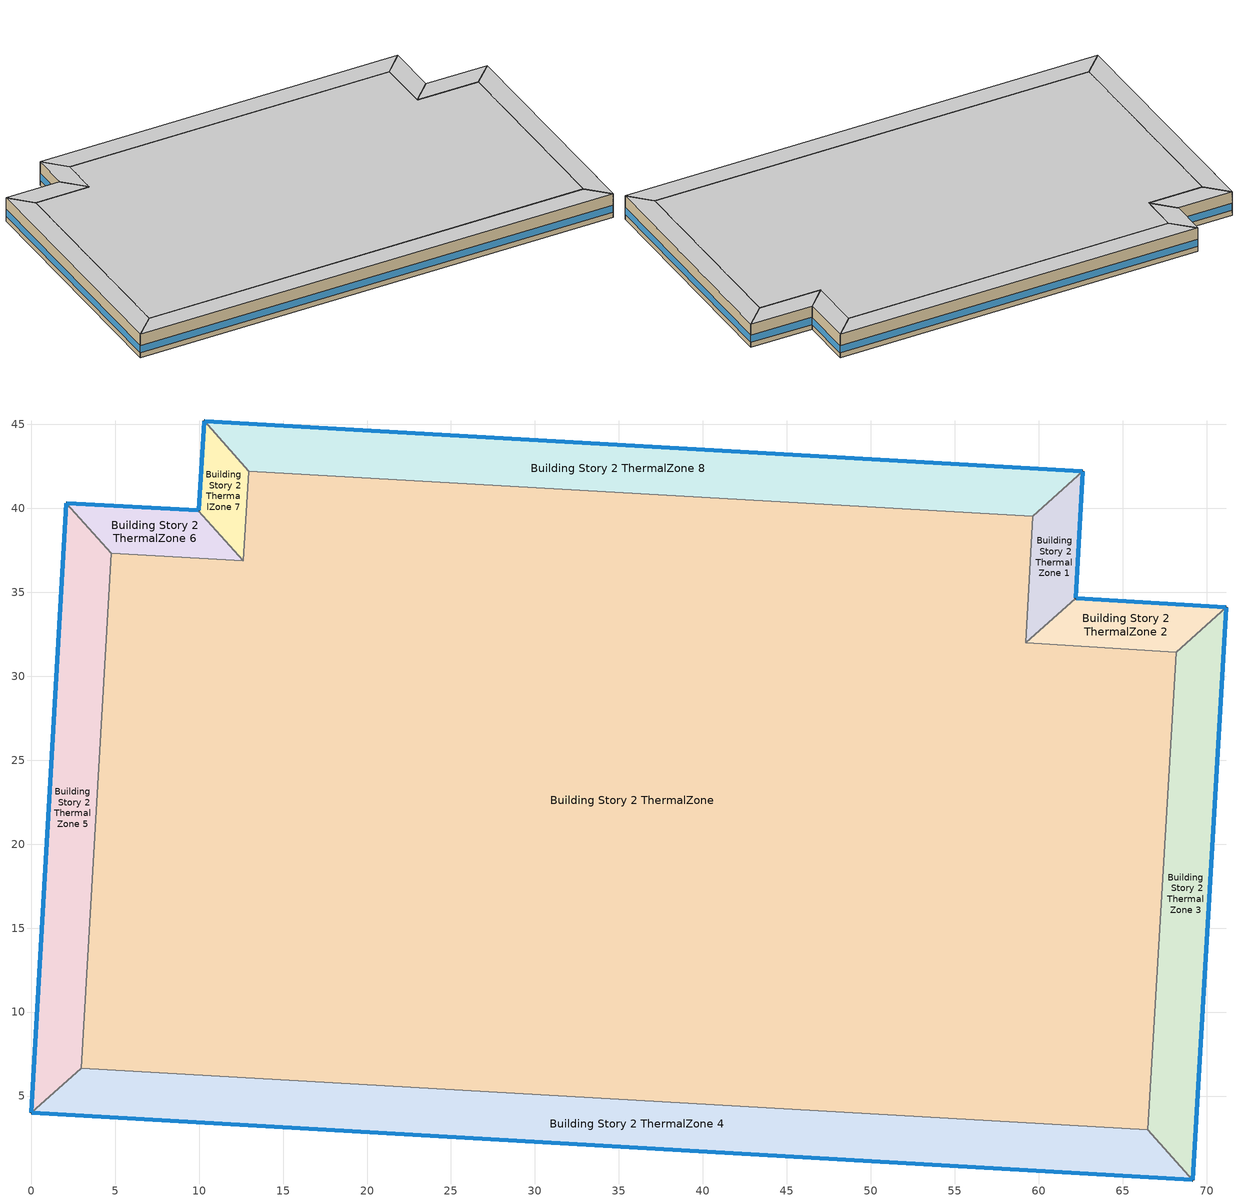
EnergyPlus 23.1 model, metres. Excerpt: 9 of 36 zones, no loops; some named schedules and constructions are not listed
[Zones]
Building Story 2 ThermalZone
 floor adiabatic (Typical Interior Ceiling): 59.65,39.54 59.23,31.99 68.18,31.44 66.51,2.99 2.99,6.66 4.76,37.33 12.62,36.88 12.95,42.21 z3.6
 wall adiabatic (Typical Interior Wall): 59.23,31.99 59.65,39.54 12.95,42.21 12.62,36.88 4.76,37.33 2.99,6.66 66.51,2.99 68.18,31.44 59.23,31.99 z3.6:7.2
 ceiling adiabatic (Typical Interior Floor): 12.95,42.21 12.62,36.88 4.76,37.33 2.99,6.66 66.51,2.99 68.18,31.44 59.23,31.99 59.65,39.54 z7.2
Building Story 2 ThermalZone 1
 floor adiabatic (Typical Interior Ceiling): 62.63,42.2 62.22,34.65 59.23,31.99 59.65,39.54 z3.6
 wall outside (Typical Insulated Steel Framed Exterior Wall R-12.99): 62.22,34.65 62.63,42.2 z3.6:7.2
 wall adiabatic (Typical Interior Wall): 62.63,42.2 59.65,39.54 59.23,31.99 62.22,34.65 z3.6:7.2
 window (U 0.55 SHGC 0.25): 62.22,34.68 62.63,42.18 z4.36:5.45
 ceiling adiabatic (Typical Interior Floor): 59.65,39.54 59.23,31.99 62.22,34.65 62.63,42.2 z7.2
Building Story 2 ThermalZone 2
 floor adiabatic (Typical Interior Ceiling): 62.22,34.65 71.18,34.1 68.18,31.44 59.23,31.99 z3.6
 wall outside (Typical Insulated Steel Framed Exterior Wall R-12.99): 71.18,34.1 62.22,34.65 z3.6:7.2
 wall adiabatic (Typical Interior Wall): 62.22,34.65 59.23,31.99 68.18,31.44 71.18,34.1 z3.6:7.2
 window (U 0.55 SHGC 0.25): 71.15,34.1 62.24,34.65 z4.36:5.45
 ceiling adiabatic (Typical Interior Floor): 59.23,31.99 68.18,31.44 71.18,34.1 62.22,34.65 z7.2
Building Story 2 ThermalZone 3
 floor adiabatic (Typical Interior Ceiling): 71.18,34.1 69.17,0 66.51,2.99 68.18,31.44 z3.6
 wall outside (Typical Insulated Steel Framed Exterior Wall R-12.99): 69.17,0 71.18,34.1 z3.6:7.2
 wall adiabatic (Typical Interior Wall): 71.18,34.1 68.18,31.44 66.51,2.99 69.17,0 z3.6:7.2
 window (U 0.55 SHGC 0.25): 69.17,0.03 71.17,34.07 z4.36:5.44
 ceiling adiabatic (Typical Interior Floor): 68.18,31.44 66.51,2.99 69.17,0 71.18,34.1 z7.2
Building Story 2 ThermalZone 4
 floor adiabatic (Typical Interior Ceiling): 69.17,0 0,4 2.99,6.66 66.51,2.99 z3.6
 wall outside (Typical Insulated Steel Framed Exterior Wall R-12.99): 0,4 69.17,0 z3.6:7.2
 wall adiabatic (Typical Interior Wall): 69.17,0 66.51,2.99 2.99,6.66 0,4 z3.6:7.2
 window (U 0.55 SHGC 0.25): 0.03,4 69.14,0 z4.36:5.44
 ceiling adiabatic (Typical Interior Floor): 66.51,2.99 2.99,6.66 0,4 69.17,0 z7.2
Building Story 2 ThermalZone 5
 floor adiabatic (Typical Interior Ceiling): 0,4 2.09,40.31 4.76,37.33 2.99,6.66 z3.6
 wall outside (Typical Insulated Steel Framed Exterior Wall R-12.99): 2.09,40.31 0,4 z3.6:7.2
 wall adiabatic (Typical Interior Wall): 0,4 2.99,6.66 4.76,37.33 2.09,40.31 z3.6:7.2
 window (U 0.55 SHGC 0.25): 2.09,40.29 0,4.02 z4.36:5.44
 ceiling adiabatic (Typical Interior Floor): 2.99,6.66 4.76,37.33 2.09,40.31 0,4 z7.2
Building Story 2 ThermalZone 6
 floor adiabatic (Typical Interior Ceiling): 2.09,40.31 9.96,39.87 12.62,36.88 4.76,37.33 z3.6
 wall outside (Typical Insulated Steel Framed Exterior Wall R-12.99): 9.96,39.87 2.09,40.31 z3.6:7.2
 wall adiabatic (Typical Interior Wall): 2.09,40.31 4.76,37.33 12.62,36.88 9.96,39.87 z3.6:7.2
 window (U 0.55 SHGC 0.25): 9.94,39.87 2.12,40.31 z4.36:5.45
 ceiling adiabatic (Typical Interior Ceiling): 4.76,37.33 12.62,36.88 9.96,39.87 2.09,40.31 z7.2
Building Story 2 ThermalZone 7
 floor adiabatic (Typical Interior Floor): 9.96,39.87 10.3,45.2 12.95,42.21 12.62,36.88 z3.6
 wall outside (Typical Insulated Steel Framed Exterior Wall R-12.99): 10.3,45.2 9.96,39.87 z3.6:7.2
 wall adiabatic (Typical Interior Wall): 9.96,39.87 12.62,36.88 12.95,42.21 10.3,45.2 z3.6:7.2
 window (U 0.55 SHGC 0.25): 10.3,45.18 9.97,39.9 z4.36:5.45
 ceiling adiabatic (Typical Interior Ceiling): 12.62,36.88 12.95,42.21 10.3,45.2 9.96,39.87 z7.2
Building Story 2 ThermalZone 8
 floor adiabatic (Typical Interior Floor): 10.3,45.2 62.63,42.2 59.65,39.54 12.95,42.21 z3.6
 wall outside (Typical Insulated Steel Framed Exterior Wall R-12.99): 62.63,42.2 10.3,45.2 z3.6:7.2
 wall adiabatic (Typical Interior Wall): 10.3,45.2 12.95,42.21 59.65,39.54 62.63,42.2 z3.6:7.2
 window (U 0.55 SHGC 0.25): 62.61,42.2 10.32,45.2 z4.36:5.44
 ceiling adiabatic (Typical Interior Ceiling): 12.95,42.21 59.65,39.54 62.63,42.2 10.3,45.2 z7.2
[Schedule:Week:Daily]
SchoolSecondary BLDG_LIGHT_OFFICE_SCH_2013 Week Rule - Jun28-Jul4: SchoolSecondary BLDG_LIGHT_OFFICE_SCH_2013 Wknd Day, SchoolSecondary BLDG_LIGHT_OFFICE_SCH_2013 Wkdy Day, SchoolSecondary BLDG_LIGHT_OFFICE_SCH_2013 Wkdy Day, SchoolSecondary BLDG_LIGHT_OFFICE_SCH_2013 Wkdy Day 1, SchoolSecondary BLDG_LIGHT_OFFICE_SCH_2013 Wkdy Day 1, SchoolSecondary BLDG_LIGHT_OFFICE_SCH_2013 Wkdy Day 1, SchoolSecondary BLDG_LIGHT_OFFICE_SCH_2013 Wknd Day 1, SchoolSecondary BLDG_LIGHT_OFFICE_SCH_2013 Default, SchoolSecondary BLDG_LIGHT_OFFICE_SCH_2013 Summer Design Day, SchoolSecondary BLDG_LIGHT_OFFICE_SCH_2013 Winter Design Day, SchoolSecondary BLDG_LIGHT_OFFICE_SCH_2013 Default, SchoolSecondary BLDG_LIGHT_OFFICE_SCH_2013 Default
SchoolSecondary BLDG_LIGHT_OFFICE_SCH_2013 Week Rule - Jul5-Aug29: SchoolSecondary BLDG_LIGHT_OFFICE_SCH_2013 Wknd Day 1, SchoolSecondary BLDG_LIGHT_OFFICE_SCH_2013 Wkdy Day 1, SchoolSecondary BLDG_LIGHT_OFFICE_SCH_2013 Wkdy Day 1, SchoolSecondary BLDG_LIGHT_OFFICE_SCH_2013 Wkdy Day 1, SchoolSecondary BLDG_LIGHT_OFFICE_SCH_2013 Wkdy Day 1, SchoolSecondary BLDG_LIGHT_OFFICE_SCH_2013 Wkdy Day 1, SchoolSecondary BLDG_LIGHT_OFFICE_SCH_2013 Wknd Day 1, SchoolSecondary BLDG_LIGHT_OFFICE_SCH_2013 Default, SchoolSecondary BLDG_LIGHT_OFFICE_SCH_2013 Summer Design Day, SchoolSecondary BLDG_LIGHT_OFFICE_SCH_2013 Winter Design Day, SchoolSecondary BLDG_LIGHT_OFFICE_SCH_2013 Default, SchoolSecondary BLDG_LIGHT_OFFICE_SCH_2013 Default
SchoolSecondary BLDG_LIGHT_OFFICE_SCH_2013 Week Rule - Aug30-Sep5: SchoolSecondary BLDG_LIGHT_OFFICE_SCH_2013 Wknd Day 1, SchoolSecondary BLDG_LIGHT_OFFICE_SCH_2013 Wkdy Day 1, SchoolSecondary BLDG_LIGHT_OFFICE_SCH_2013 Wkdy Day 2, SchoolSecondary BLDG_LIGHT_OFFICE_SCH_2013 Wkdy Day 2, SchoolSecondary BLDG_LIGHT_OFFICE_SCH_2013 Wkdy Day 2, SchoolSecondary BLDG_LIGHT_OFFICE_SCH_2013 Wkdy Day 2, SchoolSecondary BLDG_LIGHT_OFFICE_SCH_2013 Default, SchoolSecondary BLDG_LIGHT_OFFICE_SCH_2013 Default, SchoolSecondary BLDG_LIGHT_OFFICE_SCH_2013 Summer Design Day, SchoolSecondary BLDG_LIGHT_OFFICE_SCH_2013 Winter Design Day, SchoolSecondary BLDG_LIGHT_OFFICE_SCH_2013 Default, SchoolSecondary BLDG_LIGHT_OFFICE_SCH_2013 Default
SchoolSecondary BLDG_LIGHT_OFFICE_SCH_2013 Week Rule - Sep6-Dec31: SchoolSecondary BLDG_LIGHT_OFFICE_SCH_2013 Default, SchoolSecondary BLDG_LIGHT_OFFICE_SCH_2013 Wkdy Day 2, SchoolSecondary BLDG_LIGHT_OFFICE_SCH_2013 Wkdy Day 2, SchoolSecondary BLDG_LIGHT_OFFICE_SCH_2013 Wkdy Day 2, SchoolSecondary BLDG_LIGHT_OFFICE_SCH_2013 Wkdy Day 2, SchoolSecondary BLDG_LIGHT_OFFICE_SCH_2013 Wkdy Day 2, SchoolSecondary BLDG_LIGHT_OFFICE_SCH_2013 Default, SchoolSecondary BLDG_LIGHT_OFFICE_SCH_2013 Default, SchoolSecondary BLDG_LIGHT_OFFICE_SCH_2013 Summer Design Day, SchoolSecondary BLDG_LIGHT_OFFICE_SCH_2013 Winter Design Day, SchoolSecondary BLDG_LIGHT_OFFICE_SCH_2013 Default, SchoolSecondary BLDG_LIGHT_OFFICE_SCH_2013 Default
SchoolSecondary BLDG_LIGHT_BATH_SCH_2013 Week Rule - Jan1-Jan3: SchoolSecondary BLDG_LIGHT_BATH_SCH_2013 Wkdy Day, SchoolSecondary BLDG_LIGHT_BATH_SCH_2013 Wkdy Day, SchoolSecondary BLDG_LIGHT_BATH_SCH_2013 Wkdy Day, SchoolSecondary BLDG_LIGHT_BATH_SCH_2013 Wkdy Day, SchoolSecondary BLDG_LIGHT_BATH_SCH_2013 Wkdy Day, SchoolSecondary BLDG_LIGHT_BATH_SCH_2013 Wkdy Day, SchoolSecondary BLDG_LIGHT_BATH_SCH_2013 Wknd Day, SchoolSecondary BLDG_LIGHT_BATH_SCH_2013 Default, SchoolSecondary BLDG_LIGHT_BATH_SCH_2013 Summer Design Day, SchoolSecondary BLDG_LIGHT_BATH_SCH_2013 Winter Design Day, SchoolSecondary BLDG_LIGHT_BATH_SCH_2013 Default, SchoolSecondary BLDG_LIGHT_BATH_SCH_2013 Default
SchoolSecondary BLDG_LIGHT_BATH_SCH_2013 Week Rule - Jan4-Jun27: SchoolSecondary BLDG_LIGHT_BATH_SCH_2013 Wknd Day, SchoolSecondary BLDG_LIGHT_BATH_SCH_2013 Wkdy Day, SchoolSecondary BLDG_LIGHT_BATH_SCH_2013 Wkdy Day, SchoolSecondary BLDG_LIGHT_BATH_SCH_2013 Wkdy Day, SchoolSecondary BLDG_LIGHT_BATH_SCH_2013 Wkdy Day, SchoolSecondary BLDG_LIGHT_BATH_SCH_2013 Wkdy Day, SchoolSecondary BLDG_LIGHT_BATH_SCH_2013 Wknd Day, SchoolSecondary BLDG_LIGHT_BATH_SCH_2013 Default, SchoolSecondary BLDG_LIGHT_BATH_SCH_2013 Summer Design Day, SchoolSecondary BLDG_LIGHT_BATH_SCH_2013 Winter Design Day, SchoolSecondary BLDG_LIGHT_BATH_SCH_2013 Default, SchoolSecondary BLDG_LIGHT_BATH_SCH_2013 Default
SchoolSecondary BLDG_LIGHT_BATH_SCH_2013 Week Rule - Jun28-Jul4: SchoolSecondary BLDG_LIGHT_BATH_SCH_2013 Wknd Day, SchoolSecondary BLDG_LIGHT_BATH_SCH_2013 Wkdy Day, SchoolSecondary BLDG_LIGHT_BATH_SCH_2013 Wkdy Day, SchoolSecondary BLDG_LIGHT_BATH_SCH_2013 Wkdy Day 1, SchoolSecondary BLDG_LIGHT_BATH_SCH_2013 Wkdy Day 1, SchoolSecondary BLDG_LIGHT_BATH_SCH_2013 Wkdy Day 1, SchoolSecondary BLDG_LIGHT_BATH_SCH_2013 Wknd Day 1, SchoolSecondary BLDG_LIGHT_BATH_SCH_2013 Default, SchoolSecondary BLDG_LIGHT_BATH_SCH_2013 Summer Design Day, SchoolSecondary BLDG_LIGHT_BATH_SCH_2013 Winter Design Day, SchoolSecondary BLDG_LIGHT_BATH_SCH_2013 Default, SchoolSecondary BLDG_LIGHT_BATH_SCH_2013 Default
SchoolSecondary BLDG_LIGHT_BATH_SCH_2013 Week Rule - Jul5-Aug29: SchoolSecondary BLDG_LIGHT_BATH_SCH_2013 Wknd Day 1, SchoolSecondary BLDG_LIGHT_BATH_SCH_2013 Wkdy Day 1, SchoolSecondary BLDG_LIGHT_BATH_SCH_2013 Wkdy Day 1, SchoolSecondary BLDG_LIGHT_BATH_SCH_2013 Wkdy Day 1, SchoolSecondary BLDG_LIGHT_BATH_SCH_2013 Wkdy Day 1, SchoolSecondary BLDG_LIGHT_BATH_SCH_2013 Wkdy Day 1, SchoolSecondary BLDG_LIGHT_BATH_SCH_2013 Wknd Day 1, SchoolSecondary BLDG_LIGHT_BATH_SCH_2013 Default, SchoolSecondary BLDG_LIGHT_BATH_SCH_2013 Summer Design Day, SchoolSecondary BLDG_LIGHT_BATH_SCH_2013 Winter Design Day, SchoolSecondary BLDG_LIGHT_BATH_SCH_2013 Default, SchoolSecondary BLDG_LIGHT_BATH_SCH_2013 Default
SchoolSecondary BLDG_LIGHT_BATH_SCH_2013 Week Rule - Aug30-Sep5: SchoolSecondary BLDG_LIGHT_BATH_SCH_2013 Wknd Day 1, SchoolSecondary BLDG_LIGHT_BATH_SCH_2013 Wkdy Day 1, SchoolSecondary BLDG_LIGHT_BATH_SCH_2013 Wkdy Day 2, SchoolSecondary BLDG_LIGHT_BATH_SCH_2013 Wkdy Day 2, SchoolSecondary BLDG_LIGHT_BATH_SCH_2013 Wkdy Day 2, SchoolSecondary BLDG_LIGHT_BATH_SCH_2013 Wkdy Day 2, SchoolSecondary BLDG_LIGHT_BATH_SCH_2013 Default, SchoolSecondary BLDG_LIGHT_BATH_SCH_2013 Default, SchoolSecondary BLDG_LIGHT_BATH_SCH_2013 Summer Design Day, SchoolSecondary BLDG_LIGHT_BATH_SCH_2013 Winter Design Day, SchoolSecondary BLDG_LIGHT_BATH_SCH_2013 Default, SchoolSecondary BLDG_LIGHT_BATH_SCH_2013 Default
SchoolSecondary BLDG_LIGHT_BATH_SCH_2013 Week Rule - Sep6-Dec31: SchoolSecondary BLDG_LIGHT_BATH_SCH_2013 Default, SchoolSecondary BLDG_LIGHT_BATH_SCH_2013 Wkdy Day 2, SchoolSecondary BLDG_LIGHT_BATH_SCH_2013 Wkdy Day 2, SchoolSecondary BLDG_LIGHT_BATH_SCH_2013 Wkdy Day 2, SchoolSecondary BLDG_LIGHT_BATH_SCH_2013 Wkdy Day 2, SchoolSecondary BLDG_LIGHT_BATH_SCH_2013 Wkdy Day 2, SchoolSecondary BLDG_LIGHT_BATH_SCH_2013 Default, SchoolSecondary BLDG_LIGHT_BATH_SCH_2013 Default, SchoolSecondary BLDG_LIGHT_BATH_SCH_2013 Summer Design Day, SchoolSecondary BLDG_LIGHT_BATH_SCH_2013 Winter Design Day, SchoolSecondary BLDG_LIGHT_BATH_SCH_2013 Default, SchoolSecondary BLDG_LIGHT_BATH_SCH_2013 Default
SchoolSecondary BLDG_OCC_SCH_Auditorium Week Rule - Jan1-Jan3: SchoolSecondary BLDG_OCC_SCH_Auditorium Wkdy|SmrDsn Day, SchoolSecondary BLDG_OCC_SCH_Auditorium Wkdy|SmrDsn Day, SchoolSecondary BLDG_OCC_SCH_Auditorium Wkdy|SmrDsn Day, SchoolSecondary BLDG_OCC_SCH_Auditorium Wkdy|SmrDsn Day, SchoolSecondary BLDG_OCC_SCH_Auditorium Wkdy|SmrDsn Day, SchoolSecondary BLDG_OCC_SCH_Auditorium Wkdy|SmrDsn Day, SchoolSecondary BLDG_OCC_SCH_Auditorium Wknd Day, SchoolSecondary BLDG_OCC_SCH_Auditorium Default, SchoolSecondary BLDG_OCC_SCH_Auditorium Summer Design Day, SchoolSecondary BLDG_OCC_SCH_Auditorium Winter Design Day, SchoolSecondary BLDG_OCC_SCH_Auditorium Default, SchoolSecondary BLDG_OCC_SCH_Auditorium Default
SchoolSecondary BLDG_OCC_SCH_Auditorium Week Rule - Jan4-Jun27: SchoolSecondary BLDG_OCC_SCH_Auditorium Wknd Day, SchoolSecondary BLDG_OCC_SCH_Auditorium Wkdy|SmrDsn Day, SchoolSecondary BLDG_OCC_SCH_Auditorium Wkdy|SmrDsn Day, SchoolSecondary BLDG_OCC_SCH_Auditorium Wkdy|SmrDsn Day, SchoolSecondary BLDG_OCC_SCH_Auditorium Wkdy|SmrDsn Day, SchoolSecondary BLDG_OCC_SCH_Auditorium Wkdy|SmrDsn Day, SchoolSecondary BLDG_OCC_SCH_Auditorium Wknd Day, SchoolSecondary BLDG_OCC_SCH_Auditorium Default, SchoolSecondary BLDG_OCC_SCH_Auditorium Summer Design Day, SchoolSecondary BLDG_OCC_SCH_Auditorium Winter Design Day, SchoolSecondary BLDG_OCC_SCH_Auditorium Default, SchoolSecondary BLDG_OCC_SCH_Auditorium Default
SchoolSecondary BLDG_OCC_SCH_Auditorium Week Rule - Jun28-Jul4: SchoolSecondary BLDG_OCC_SCH_Auditorium Wknd Day, SchoolSecondary BLDG_OCC_SCH_Auditorium Wkdy|SmrDsn Day, SchoolSecondary BLDG_OCC_SCH_Auditorium Wkdy|SmrDsn Day, SchoolSecondary BLDG_OCC_SCH_Auditorium Wkdy|SmrDsn Day 1, SchoolSecondary BLDG_OCC_SCH_Auditorium Wkdy|SmrDsn Day 1, SchoolSecondary BLDG_OCC_SCH_Auditorium Wkdy|SmrDsn Day 1, SchoolSecondary BLDG_OCC_SCH_Auditorium Wknd Day 1, SchoolSecondary BLDG_OCC_SCH_Auditorium Default, SchoolSecondary BLDG_OCC_SCH_Auditorium Summer Design Day, SchoolSecondary BLDG_OCC_SCH_Auditorium Winter Design Day, SchoolSecondary BLDG_OCC_SCH_Auditorium Default, SchoolSecondary BLDG_OCC_SCH_Auditorium Default
SchoolSecondary BLDG_OCC_SCH_Auditorium Week Rule - Jul5-Aug29: SchoolSecondary BLDG_OCC_SCH_Auditorium Wknd Day 1, SchoolSecondary BLDG_OCC_SCH_Auditorium Wkdy|SmrDsn Day 1, SchoolSecondary BLDG_OCC_SCH_Auditorium Wkdy|SmrDsn Day 1, SchoolSecondary BLDG_OCC_SCH_Auditorium Wkdy|SmrDsn Day 1, SchoolSecondary BLDG_OCC_SCH_Auditorium Wkdy|SmrDsn Day 1, SchoolSecondary BLDG_OCC_SCH_Auditorium Wkdy|SmrDsn Day 1, SchoolSecondary BLDG_OCC_SCH_Auditorium Wknd Day 1, SchoolSecondary BLDG_OCC_SCH_Auditorium Default, SchoolSecondary BLDG_OCC_SCH_Auditorium Summer Design Day, SchoolSecondary BLDG_OCC_SCH_Auditorium Winter Design Day, SchoolSecondary BLDG_OCC_SCH_Auditorium Default, SchoolSecondary BLDG_OCC_SCH_Auditorium Default
SchoolSecondary BLDG_OCC_SCH_Auditorium Week Rule - Aug30-Sep5: SchoolSecondary BLDG_OCC_SCH_Auditorium Wknd Day 1, SchoolSecondary BLDG_OCC_SCH_Auditorium Wkdy|SmrDsn Day 1, SchoolSecondary BLDG_OCC_SCH_Auditorium Wkdy|SmrDsn Day 2, SchoolSecondary BLDG_OCC_SCH_Auditorium Wkdy|SmrDsn Day 2, SchoolSecondary BLDG_OCC_SCH_Auditorium Wkdy|SmrDsn Day 2, SchoolSecondary BLDG_OCC_SCH_Auditorium Wkdy|SmrDsn Day 2, SchoolSecondary BLDG_OCC_SCH_Auditorium Default, SchoolSecondary BLDG_OCC_SCH_Auditorium Default, SchoolSecondary BLDG_OCC_SCH_Auditorium Summer Design Day, SchoolSecondary BLDG_OCC_SCH_Auditorium Winter Design Day, SchoolSecondary BLDG_OCC_SCH_Auditorium Default, SchoolSecondary BLDG_OCC_SCH_Auditorium Default
SchoolSecondary BLDG_OCC_SCH_Auditorium Week Rule - Sep6-Dec31: SchoolSecondary BLDG_OCC_SCH_Auditorium Default, SchoolSecondary BLDG_OCC_SCH_Auditorium Wkdy|SmrDsn Day 2, SchoolSecondary BLDG_OCC_SCH_Auditorium Wkdy|SmrDsn Day 2, SchoolSecondary BLDG_OCC_SCH_Auditorium Wkdy|SmrDsn Day 2, SchoolSecondary BLDG_OCC_SCH_Auditorium Wkdy|SmrDsn Day 2, SchoolSecondary BLDG_OCC_SCH_Auditorium Wkdy|SmrDsn Day 2, SchoolSecondary BLDG_OCC_SCH_Auditorium Default, SchoolSecondary BLDG_OCC_SCH_Auditorium Default, SchoolSecondary BLDG_OCC_SCH_Auditorium Summer Design Day, SchoolSecondary BLDG_OCC_SCH_Auditorium Winter Design Day, SchoolSecondary BLDG_OCC_SCH_Auditorium Default, SchoolSecondary BLDG_OCC_SCH_Auditorium Default
SchoolSecondary BLDG_OCC_SCH_Cafeteria Week Rule - Jan1-Jan3: SchoolSecondary BLDG_OCC_SCH_Cafeteria Wkdy|SmrDsn Day, SchoolSecondary BLDG_OCC_SCH_Cafeteria Wkdy|SmrDsn Day, SchoolSecondary BLDG_OCC_SCH_Cafeteria Wkdy|SmrDsn Day, SchoolSecondary BLDG_OCC_SCH_Cafeteria Wkdy|SmrDsn Day, SchoolSecondary BLDG_OCC_SCH_Cafeteria Wkdy|SmrDsn Day, SchoolSecondary BLDG_OCC_SCH_Cafeteria Wkdy|SmrDsn Day, SchoolSecondary BLDG_OCC_SCH_Cafeteria Wknd Day, SchoolSecondary BLDG_OCC_SCH_Cafeteria Default, SchoolSecondary BLDG_OCC_SCH_Cafeteria Summer Design Day, SchoolSecondary BLDG_OCC_SCH_Cafeteria Winter Design Day, SchoolSecondary BLDG_OCC_SCH_Cafeteria Default, SchoolSecondary BLDG_OCC_SCH_Cafeteria Default
SchoolSecondary BLDG_OCC_SCH_Cafeteria Week Rule - Jan4-Jun27: SchoolSecondary BLDG_OCC_SCH_Cafeteria Wknd Day, SchoolSecondary BLDG_OCC_SCH_Cafeteria Wkdy|SmrDsn Day, SchoolSecondary BLDG_OCC_SCH_Cafeteria Wkdy|SmrDsn Day, SchoolSecondary BLDG_OCC_SCH_Cafeteria Wkdy|SmrDsn Day, SchoolSecondary BLDG_OCC_SCH_Cafeteria Wkdy|SmrDsn Day, SchoolSecondary BLDG_OCC_SCH_Cafeteria Wkdy|SmrDsn Day, SchoolSecondary BLDG_OCC_SCH_Cafeteria Wknd Day, SchoolSecondary BLDG_OCC_SCH_Cafeteria Default, SchoolSecondary BLDG_OCC_SCH_Cafeteria Summer Design Day, SchoolSecondary BLDG_OCC_SCH_Cafeteria Winter Design Day, SchoolSecondary BLDG_OCC_SCH_Cafeteria Default, SchoolSecondary BLDG_OCC_SCH_Cafeteria Default
SchoolSecondary BLDG_OCC_SCH_Cafeteria Week Rule - Jun28-Jul4: SchoolSecondary BLDG_OCC_SCH_Cafeteria Wknd Day, SchoolSecondary BLDG_OCC_SCH_Cafeteria Wkdy|SmrDsn Day, SchoolSecondary BLDG_OCC_SCH_Cafeteria Wkdy|SmrDsn Day, SchoolSecondary BLDG_OCC_SCH_Cafeteria Wkdy|SmrDsn Day 1, SchoolSecondary BLDG_OCC_SCH_Cafeteria Wkdy|SmrDsn Day 1, SchoolSecondary BLDG_OCC_SCH_Cafeteria Wkdy|SmrDsn Day 1, SchoolSecondary BLDG_OCC_SCH_Cafeteria Wknd Day 1, SchoolSecondary BLDG_OCC_SCH_Cafeteria Default, SchoolSecondary BLDG_OCC_SCH_Cafeteria Summer Design Day, SchoolSecondary BLDG_OCC_SCH_Cafeteria Winter Design Day, SchoolSecondary BLDG_OCC_SCH_Cafeteria Default, SchoolSecondary BLDG_OCC_SCH_Cafeteria Default
SchoolSecondary BLDG_OCC_SCH_Cafeteria Week Rule - Jul5-Aug29: SchoolSecondary BLDG_OCC_SCH_Cafeteria Wknd Day 1, SchoolSecondary BLDG_OCC_SCH_Cafeteria Wkdy|SmrDsn Day 1, SchoolSecondary BLDG_OCC_SCH_Cafeteria Wkdy|SmrDsn Day 1, SchoolSecondary BLDG_OCC_SCH_Cafeteria Wkdy|SmrDsn Day 1, SchoolSecondary BLDG_OCC_SCH_Cafeteria Wkdy|SmrDsn Day 1, SchoolSecondary BLDG_OCC_SCH_Cafeteria Wkdy|SmrDsn Day 1, SchoolSecondary BLDG_OCC_SCH_Cafeteria Wknd Day 1, SchoolSecondary BLDG_OCC_SCH_Cafeteria Default, SchoolSecondary BLDG_OCC_SCH_Cafeteria Summer Design Day, SchoolSecondary BLDG_OCC_SCH_Cafeteria Winter Design Day, SchoolSecondary BLDG_OCC_SCH_Cafeteria Default, SchoolSecondary BLDG_OCC_SCH_Cafeteria Default
SchoolSecondary BLDG_OCC_SCH_Cafeteria Week Rule - Aug30-Sep5: SchoolSecondary BLDG_OCC_SCH_Cafeteria Wknd Day 1, SchoolSecondary BLDG_OCC_SCH_Cafeteria Wkdy|SmrDsn Day 1, SchoolSecondary BLDG_OCC_SCH_Cafeteria Wkdy|SmrDsn Day 2, SchoolSecondary BLDG_OCC_SCH_Cafeteria Wkdy|SmrDsn Day 2, SchoolSecondary BLDG_OCC_SCH_Cafeteria Wkdy|SmrDsn Day 2, SchoolSecondary BLDG_OCC_SCH_Cafeteria Wkdy|SmrDsn Day 2, SchoolSecondary BLDG_OCC_SCH_Cafeteria Default, SchoolSecondary BLDG_OCC_SCH_Cafeteria Default, SchoolSecondary BLDG_OCC_SCH_Cafeteria Summer Design Day, SchoolSecondary BLDG_OCC_SCH_Cafeteria Winter Design Day, SchoolSecondary BLDG_OCC_SCH_Cafeteria Default, SchoolSecondary BLDG_OCC_SCH_Cafeteria Default
SchoolSecondary BLDG_OCC_SCH_Cafeteria Week Rule - Sep6-Dec31: SchoolSecondary BLDG_OCC_SCH_Cafeteria Default, SchoolSecondary BLDG_OCC_SCH_Cafeteria Wkdy|SmrDsn Day 2, SchoolSecondary BLDG_OCC_SCH_Cafeteria Wkdy|SmrDsn Day 2, SchoolSecondary BLDG_OCC_SCH_Cafeteria Wkdy|SmrDsn Day 2, SchoolSecondary BLDG_OCC_SCH_Cafeteria Wkdy|SmrDsn Day 2, SchoolSecondary BLDG_OCC_SCH_Cafeteria Wkdy|SmrDsn Day 2, SchoolSecondary BLDG_OCC_SCH_Cafeteria Default, SchoolSecondary BLDG_OCC_SCH_Cafeteria Default, SchoolSecondary BLDG_OCC_SCH_Cafeteria Summer Design Day, SchoolSecondary BLDG_OCC_SCH_Cafeteria Winter Design Day, SchoolSecondary BLDG_OCC_SCH_Cafeteria Default, SchoolSecondary BLDG_OCC_SCH_Cafeteria Default
SchoolSecondary BLDG_OCC_SCH_Extend Week Rule - Jan1-Jan3: SchoolSecondary BLDG_OCC_SCH_Extend Wkdy|SmrDsn Day, SchoolSecondary BLDG_OCC_SCH_Extend Wkdy|SmrDsn Day, SchoolSecondary BLDG_OCC_SCH_Extend Wkdy|SmrDsn Day, SchoolSecondary BLDG_OCC_SCH_Extend Wkdy|SmrDsn Day, SchoolSecondary BLDG_OCC_SCH_Extend Wkdy|SmrDsn Day, SchoolSecondary BLDG_OCC_SCH_Extend Wkdy|SmrDsn Day, SchoolSecondary BLDG_OCC_SCH_Extend Wknd Day, SchoolSecondary BLDG_OCC_SCH_Extend Default, SchoolSecondary BLDG_OCC_SCH_Extend Summer Design Day, SchoolSecondary BLDG_OCC_SCH_Extend Winter Design Day, SchoolSecondary BLDG_OCC_SCH_Extend Default, SchoolSecondary BLDG_OCC_SCH_Extend Default
SchoolSecondary BLDG_OCC_SCH_Extend Week Rule - Jan4-Jun27: SchoolSecondary BLDG_OCC_SCH_Extend Wknd Day, SchoolSecondary BLDG_OCC_SCH_Extend Wkdy|SmrDsn Day, SchoolSecondary BLDG_OCC_SCH_Extend Wkdy|SmrDsn Day, SchoolSecondary BLDG_OCC_SCH_Extend Wkdy|SmrDsn Day, SchoolSecondary BLDG_OCC_SCH_Extend Wkdy|SmrDsn Day, SchoolSecondary BLDG_OCC_SCH_Extend Wkdy|SmrDsn Day, SchoolSecondary BLDG_OCC_SCH_Extend Wknd Day, SchoolSecondary BLDG_OCC_SCH_Extend Default, SchoolSecondary BLDG_OCC_SCH_Extend Summer Design Day, SchoolSecondary BLDG_OCC_SCH_Extend Winter Design Day, SchoolSecondary BLDG_OCC_SCH_Extend Default, SchoolSecondary BLDG_OCC_SCH_Extend Default
SchoolSecondary BLDG_OCC_SCH_Extend Week Rule - Jun28-Jul4: SchoolSecondary BLDG_OCC_SCH_Extend Wknd Day, SchoolSecondary BLDG_OCC_SCH_Extend Wkdy|SmrDsn Day, SchoolSecondary BLDG_OCC_SCH_Extend Wkdy|SmrDsn Day, SchoolSecondary BLDG_OCC_SCH_Extend Wkdy|SmrDsn Day 1, SchoolSecondary BLDG_OCC_SCH_Extend Wkdy|SmrDsn Day 1, SchoolSecondary BLDG_OCC_SCH_Extend Wkdy|SmrDsn Day 1, SchoolSecondary BLDG_OCC_SCH_Extend Wknd Day 1, SchoolSecondary BLDG_OCC_SCH_Extend Default, SchoolSecondary BLDG_OCC_SCH_Extend Summer Design Day, SchoolSecondary BLDG_OCC_SCH_Extend Winter Design Day, SchoolSecondary BLDG_OCC_SCH_Extend Default, SchoolSecondary BLDG_OCC_SCH_Extend Default
SchoolSecondary BLDG_OCC_SCH_Extend Week Rule - Jul5-Aug29: SchoolSecondary BLDG_OCC_SCH_Extend Wknd Day 1, SchoolSecondary BLDG_OCC_SCH_Extend Wkdy|SmrDsn Day 1, SchoolSecondary BLDG_OCC_SCH_Extend Wkdy|SmrDsn Day 1, SchoolSecondary BLDG_OCC_SCH_Extend Wkdy|SmrDsn Day 1, SchoolSecondary BLDG_OCC_SCH_Extend Wkdy|SmrDsn Day 1, SchoolSecondary BLDG_OCC_SCH_Extend Wkdy|SmrDsn Day 1, SchoolSecondary BLDG_OCC_SCH_Extend Wknd Day 1, SchoolSecondary BLDG_OCC_SCH_Extend Default, SchoolSecondary BLDG_OCC_SCH_Extend Summer Design Day, SchoolSecondary BLDG_OCC_SCH_Extend Winter Design Day, SchoolSecondary BLDG_OCC_SCH_Extend Default, SchoolSecondary BLDG_OCC_SCH_Extend Default
SchoolSecondary BLDG_OCC_SCH_Extend Week Rule - Aug30-Sep5: SchoolSecondary BLDG_OCC_SCH_Extend Wknd Day 1, SchoolSecondary BLDG_OCC_SCH_Extend Wkdy|SmrDsn Day 1, SchoolSecondary BLDG_OCC_SCH_Extend Wkdy|SmrDsn Day 2, SchoolSecondary BLDG_OCC_SCH_Extend Wkdy|SmrDsn Day 2, SchoolSecondary BLDG_OCC_SCH_Extend Wkdy|SmrDsn Day 2, SchoolSecondary BLDG_OCC_SCH_Extend Wkdy|SmrDsn Day 2, SchoolSecondary BLDG_OCC_SCH_Extend Default, SchoolSecondary BLDG_OCC_SCH_Extend Default, SchoolSecondary BLDG_OCC_SCH_Extend Summer Design Day, SchoolSecondary BLDG_OCC_SCH_Extend Winter Design Day, SchoolSecondary BLDG_OCC_SCH_Extend Default, SchoolSecondary BLDG_OCC_SCH_Extend Default
SchoolSecondary BLDG_OCC_SCH_Extend Week Rule - Sep6-Dec31: SchoolSecondary BLDG_OCC_SCH_Extend Default, SchoolSecondary BLDG_OCC_SCH_Extend Wkdy|SmrDsn Day 2, SchoolSecondary BLDG_OCC_SCH_Extend Wkdy|SmrDsn Day 2, SchoolSecondary BLDG_OCC_SCH_Extend Wkdy|SmrDsn Day 2, SchoolSecondary BLDG_OCC_SCH_Extend Wkdy|SmrDsn Day 2, SchoolSecondary BLDG_OCC_SCH_Extend Wkdy|SmrDsn Day 2, SchoolSecondary BLDG_OCC_SCH_Extend Default, SchoolSecondary BLDG_OCC_SCH_Extend Default, SchoolSecondary BLDG_OCC_SCH_Extend Summer Design Day, SchoolSecondary BLDG_OCC_SCH_Extend Winter Design Day, SchoolSecondary BLDG_OCC_SCH_Extend Default, SchoolSecondary BLDG_OCC_SCH_Extend Default
SchoolSecondary BLDG_OCC_SCH_Gym Week Rule - Jan1-Jan3: SchoolSecondary BLDG_OCC_SCH_Gym Wkdy|SmrDsn Day, SchoolSecondary BLDG_OCC_SCH_Gym Wkdy|SmrDsn Day, SchoolSecondary BLDG_OCC_SCH_Gym Wkdy|SmrDsn Day, SchoolSecondary BLDG_OCC_SCH_Gym Wkdy|SmrDsn Day, SchoolSecondary BLDG_OCC_SCH_Gym Wkdy|SmrDsn Day, SchoolSecondary BLDG_OCC_SCH_Gym Wkdy|SmrDsn Day, SchoolSecondary BLDG_OCC_SCH_Gym Wknd Day, SchoolSecondary BLDG_OCC_SCH_Gym Default, SchoolSecondary BLDG_OCC_SCH_Gym Summer Design Day, SchoolSecondary BLDG_OCC_SCH_Gym Winter Design Day, SchoolSecondary BLDG_OCC_SCH_Gym Default, SchoolSecondary BLDG_OCC_SCH_Gym Default
SchoolSecondary BLDG_OCC_SCH_Gym Week Rule - Jan4-Jun27: SchoolSecondary BLDG_OCC_SCH_Gym Wknd Day, SchoolSecondary BLDG_OCC_SCH_Gym Wkdy|SmrDsn Day, SchoolSecondary BLDG_OCC_SCH_Gym Wkdy|SmrDsn Day, SchoolSecondary BLDG_OCC_SCH_Gym Wkdy|SmrDsn Day, SchoolSecondary BLDG_OCC_SCH_Gym Wkdy|SmrDsn Day, SchoolSecondary BLDG_OCC_SCH_Gym Wkdy|SmrDsn Day, SchoolSecondary BLDG_OCC_SCH_Gym Wknd Day, SchoolSecondary BLDG_OCC_SCH_Gym Default, SchoolSecondary BLDG_OCC_SCH_Gym Summer Design Day, SchoolSecondary BLDG_OCC_SCH_Gym Winter Design Day, SchoolSecondary BLDG_OCC_SCH_Gym Default, SchoolSecondary BLDG_OCC_SCH_Gym Default
SchoolSecondary BLDG_OCC_SCH_Gym Week Rule - Jun28-Jul4: SchoolSecondary BLDG_OCC_SCH_Gym Wknd Day, SchoolSecondary BLDG_OCC_SCH_Gym Wkdy|SmrDsn Day, SchoolSecondary BLDG_OCC_SCH_Gym Wkdy|SmrDsn Day, SchoolSecondary BLDG_OCC_SCH_Gym Wkdy|SmrDsn Day 1, SchoolSecondary BLDG_OCC_SCH_Gym Wkdy|SmrDsn Day 1, SchoolSecondary BLDG_OCC_SCH_Gym Wkdy|SmrDsn Day 1, SchoolSecondary BLDG_OCC_SCH_Gym Wknd Day 1, SchoolSecondary BLDG_OCC_SCH_Gym Default, SchoolSecondary BLDG_OCC_SCH_Gym Summer Design Day, SchoolSecondary BLDG_OCC_SCH_Gym Winter Design Day, SchoolSecondary BLDG_OCC_SCH_Gym Default, SchoolSecondary BLDG_OCC_SCH_Gym Default
SchoolSecondary BLDG_OCC_SCH_Gym Week Rule - Jul5-Aug29: SchoolSecondary BLDG_OCC_SCH_Gym Wknd Day 1, SchoolSecondary BLDG_OCC_SCH_Gym Wkdy|SmrDsn Day 1, SchoolSecondary BLDG_OCC_SCH_Gym Wkdy|SmrDsn Day 1, SchoolSecondary BLDG_OCC_SCH_Gym Wkdy|SmrDsn Day 1, SchoolSecondary BLDG_OCC_SCH_Gym Wkdy|SmrDsn Day 1, SchoolSecondary BLDG_OCC_SCH_Gym Wkdy|SmrDsn Day 1, SchoolSecondary BLDG_OCC_SCH_Gym Wknd Day 1, SchoolSecondary BLDG_OCC_SCH_Gym Default, SchoolSecondary BLDG_OCC_SCH_Gym Summer Design Day, SchoolSecondary BLDG_OCC_SCH_Gym Winter Design Day, SchoolSecondary BLDG_OCC_SCH_Gym Default, SchoolSecondary BLDG_OCC_SCH_Gym Default
SchoolSecondary BLDG_OCC_SCH_Gym Week Rule - Aug30-Sep5: SchoolSecondary BLDG_OCC_SCH_Gym Wknd Day 1, SchoolSecondary BLDG_OCC_SCH_Gym Wkdy|SmrDsn Day 1, SchoolSecondary BLDG_OCC_SCH_Gym Wkdy|SmrDsn Day 2, SchoolSecondary BLDG_OCC_SCH_Gym Wkdy|SmrDsn Day 2, SchoolSecondary BLDG_OCC_SCH_Gym Wkdy|SmrDsn Day 2, SchoolSecondary BLDG_OCC_SCH_Gym Wkdy|SmrDsn Day 2, SchoolSecondary BLDG_OCC_SCH_Gym Default, SchoolSecondary BLDG_OCC_SCH_Gym Default, SchoolSecondary BLDG_OCC_SCH_Gym Summer Design Day, SchoolSecondary BLDG_OCC_SCH_Gym Winter Design Day, SchoolSecondary BLDG_OCC_SCH_Gym Default, SchoolSecondary BLDG_OCC_SCH_Gym Default
SchoolSecondary BLDG_OCC_SCH_Gym Week Rule - Sep6-Dec31: SchoolSecondary BLDG_OCC_SCH_Gym Default, SchoolSecondary BLDG_OCC_SCH_Gym Wkdy|SmrDsn Day 2, SchoolSecondary BLDG_OCC_SCH_Gym Wkdy|SmrDsn Day 2, SchoolSecondary BLDG_OCC_SCH_Gym Wkdy|SmrDsn Day 2, SchoolSecondary BLDG_OCC_SCH_Gym Wkdy|SmrDsn Day 2, SchoolSecondary BLDG_OCC_SCH_Gym Wkdy|SmrDsn Day 2, SchoolSecondary BLDG_OCC_SCH_Gym Default, SchoolSecondary BLDG_OCC_SCH_Gym Default, SchoolSecondary BLDG_OCC_SCH_Gym Summer Design Day, SchoolSecondary BLDG_OCC_SCH_Gym Winter Design Day, SchoolSecondary BLDG_OCC_SCH_Gym Default, SchoolSecondary BLDG_OCC_SCH_Gym Default
SchoolSecondary BLDG_OCC_SCH_Offices Week Rule - Jan1-Jan3: SchoolSecondary BLDG_OCC_SCH_Offices Wkdy|SmrDsn Day, SchoolSecondary BLDG_OCC_SCH_Offices Wkdy|SmrDsn Day, SchoolSecondary BLDG_OCC_SCH_Offices Wkdy|SmrDsn Day, SchoolSecondary BLDG_OCC_SCH_Offices Wkdy|SmrDsn Day, SchoolSecondary BLDG_OCC_SCH_Offices Wkdy|SmrDsn Day, SchoolSecondary BLDG_OCC_SCH_Offices Wkdy|SmrDsn Day, SchoolSecondary BLDG_OCC_SCH_Offices Wknd Day, SchoolSecondary BLDG_OCC_SCH_Offices Default, SchoolSecondary BLDG_OCC_SCH_Offices Summer Design Day, SchoolSecondary BLDG_OCC_SCH_Offices Winter Design Day, SchoolSecondary BLDG_OCC_SCH_Offices Default, SchoolSecondary BLDG_OCC_SCH_Offices Default
SchoolSecondary BLDG_OCC_SCH_Offices Week Rule - Jan4-Jun27: SchoolSecondary BLDG_OCC_SCH_Offices Wknd Day, SchoolSecondary BLDG_OCC_SCH_Offices Wkdy|SmrDsn Day, SchoolSecondary BLDG_OCC_SCH_Offices Wkdy|SmrDsn Day, SchoolSecondary BLDG_OCC_SCH_Offices Wkdy|SmrDsn Day, SchoolSecondary BLDG_OCC_SCH_Offices Wkdy|SmrDsn Day, SchoolSecondary BLDG_OCC_SCH_Offices Wkdy|SmrDsn Day, SchoolSecondary BLDG_OCC_SCH_Offices Wknd Day, SchoolSecondary BLDG_OCC_SCH_Offices Default, SchoolSecondary BLDG_OCC_SCH_Offices Summer Design Day, SchoolSecondary BLDG_OCC_SCH_Offices Winter Design Day, SchoolSecondary BLDG_OCC_SCH_Offices Default, SchoolSecondary BLDG_OCC_SCH_Offices Default
SchoolSecondary BLDG_OCC_SCH_Offices Week Rule - Jun28-Jul4: SchoolSecondary BLDG_OCC_SCH_Offices Wknd Day, SchoolSecondary BLDG_OCC_SCH_Offices Wkdy|SmrDsn Day, SchoolSecondary BLDG_OCC_SCH_Offices Wkdy|SmrDsn Day, SchoolSecondary BLDG_OCC_SCH_Offices Wkdy|SmrDsn Day 1, SchoolSecondary BLDG_OCC_SCH_Offices Wkdy|SmrDsn Day 1, SchoolSecondary BLDG_OCC_SCH_Offices Wkdy|SmrDsn Day 1, SchoolSecondary BLDG_OCC_SCH_Offices Wknd Day 1, SchoolSecondary BLDG_OCC_SCH_Offices Default, SchoolSecondary BLDG_OCC_SCH_Offices Summer Design Day, SchoolSecondary BLDG_OCC_SCH_Offices Winter Design Day, SchoolSecondary BLDG_OCC_SCH_Offices Default, SchoolSecondary BLDG_OCC_SCH_Offices Default
SchoolSecondary BLDG_OCC_SCH_Offices Week Rule - Jul5-Aug29: SchoolSecondary BLDG_OCC_SCH_Offices Wknd Day 1, SchoolSecondary BLDG_OCC_SCH_Offices Wkdy|SmrDsn Day 1, SchoolSecondary BLDG_OCC_SCH_Offices Wkdy|SmrDsn Day 1, SchoolSecondary BLDG_OCC_SCH_Offices Wkdy|SmrDsn Day 1, SchoolSecondary BLDG_OCC_SCH_Offices Wkdy|SmrDsn Day 1, SchoolSecondary BLDG_OCC_SCH_Offices Wkdy|SmrDsn Day 1, SchoolSecondary BLDG_OCC_SCH_Offices Wknd Day 1, SchoolSecondary BLDG_OCC_SCH_Offices Default, SchoolSecondary BLDG_OCC_SCH_Offices Summer Design Day, SchoolSecondary BLDG_OCC_SCH_Offices Winter Design Day, SchoolSecondary BLDG_OCC_SCH_Offices Default, SchoolSecondary BLDG_OCC_SCH_Offices Default
SchoolSecondary BLDG_OCC_SCH_Offices Week Rule - Aug30-Sep5: SchoolSecondary BLDG_OCC_SCH_Offices Wknd Day 1, SchoolSecondary BLDG_OCC_SCH_Offices Wkdy|SmrDsn Day 1, SchoolSecondary BLDG_OCC_SCH_Offices Wkdy|SmrDsn Day 2, SchoolSecondary BLDG_OCC_SCH_Offices Wkdy|SmrDsn Day 2, SchoolSecondary BLDG_OCC_SCH_Offices Wkdy|SmrDsn Day 2, SchoolSecondary BLDG_OCC_SCH_Offices Wkdy|SmrDsn Day 2, SchoolSecondary BLDG_OCC_SCH_Offices Default, SchoolSecondary BLDG_OCC_SCH_Offices Default, SchoolSecondary BLDG_OCC_SCH_Offices Summer Design Day, SchoolSecondary BLDG_OCC_SCH_Offices Winter Design Day, SchoolSecondary BLDG_OCC_SCH_Offices Default, SchoolSecondary BLDG_OCC_SCH_Offices Default
SchoolSecondary BLDG_OCC_SCH_Offices Week Rule - Sep6-Dec31: SchoolSecondary BLDG_OCC_SCH_Offices Default, SchoolSecondary BLDG_OCC_SCH_Offices Wkdy|SmrDsn Day 2, SchoolSecondary BLDG_OCC_SCH_Offices Wkdy|SmrDsn Day 2, SchoolSecondary BLDG_OCC_SCH_Offices Wkdy|SmrDsn Day 2, SchoolSecondary BLDG_OCC_SCH_Offices Wkdy|SmrDsn Day 2, SchoolSecondary BLDG_OCC_SCH_Offices Wkdy|SmrDsn Day 2, SchoolSecondary BLDG_OCC_SCH_Offices Default, SchoolSecondary BLDG_OCC_SCH_Offices Default, SchoolSecondary BLDG_OCC_SCH_Offices Summer Design Day, SchoolSecondary BLDG_OCC_SCH_Offices Winter Design Day, SchoolSecondary BLDG_OCC_SCH_Offices Default, SchoolSecondary BLDG_OCC_SCH_Offices Default
Elevator Schedule 3 Week Rule - Jan1-Jan3: 75 space(s) Occ Sch Thursday 19, 75 space(s) Occ Sch Thursday 19, 75 space(s) Occ Sch Thursday 19, 75 space(s) Occ Sch Thursday 19, 75 space(s) Occ Sch Thursday 19, 75 space(s) Occ Sch Friday 19, 75 space(s) Occ Sch Saturday 3, 75 space(s) Occ Sch Default 3, 75 space(s) Occ Sch Summer Design Day 3, 75 space(s) Occ Sch Winter Design Day 3, 75 space(s) Occ Sch Default 3, 75 space(s) Occ Sch Default 3
Elevator Schedule 3 Week Rule - Jan4-Jun13: 75 space(s) Occ Sch Sunday 3, 75 space(s) Occ Sch Default 3, 75 space(s) Occ Sch Tuesday 19, 75 space(s) Occ Sch Wednesday 19, 75 space(s) Occ Sch Thursday 19, 75 space(s) Occ Sch Friday 19, 75 space(s) Occ Sch Saturday 3, 75 space(s) Occ Sch Default 3, 75 space(s) Occ Sch Summer Design Day 3, 75 space(s) Occ Sch Winter Design Day 3, 75 space(s) Occ Sch Default 3, 75 space(s) Occ Sch Default 3
Elevator Schedule 3 Week Rule - Jun14-Jun20: 75 space(s) Occ Sch Sunday 3, 75 space(s) Occ Sch Default 3, 75 space(s) Occ Sch Tuesday 18, 75 space(s) Occ Sch Wednesday 18, 75 space(s) Occ Sch Thursday 18, 75 space(s) Occ Sch Friday 18, 75 space(s) Occ Sch Saturday 3, 75 space(s) Occ Sch Default 3, 75 space(s) Occ Sch Summer Design Day 3, 75 space(s) Occ Sch Winter Design Day 3, 75 space(s) Occ Sch Default 3, 75 space(s) Occ Sch Default 3
Elevator Schedule 3 Week Rule - Jun21-Jun27: 75 space(s) Occ Sch Sunday 3, 75 space(s) Occ Sch Monday 16, 75 space(s) Occ Sch Tuesday 18, 75 space(s) Occ Sch Wednesday 18, 75 space(s) Occ Sch Thursday 18, 75 space(s) Occ Sch Friday 18, 75 space(s) Occ Sch Saturday 3, 75 space(s) Occ Sch Default 3, 75 space(s) Occ Sch Summer Design Day 3, 75 space(s) Occ Sch Winter Design Day 3, 75 space(s) Occ Sch Default 3, 75 space(s) Occ Sch Default 3
Elevator Schedule 3 Week Rule - Jun28-Jul4: 75 space(s) Occ Sch Sunday 3, 75 space(s) Occ Sch Monday 16, 75 space(s) Occ Sch Tuesday 18, 75 space(s) Occ Sch Wednesday 17, 75 space(s) Occ Sch Thursday 17, 75 space(s) Occ Sch Friday 17, 75 space(s) Occ Sch Saturday 3, 75 space(s) Occ Sch Default 3, 75 space(s) Occ Sch Summer Design Day 3, 75 space(s) Occ Sch Winter Design Day 3, 75 space(s) Occ Sch Default 3, 75 space(s) Occ Sch Default 3
Elevator Schedule 3 Week Rule - Jul5-Aug29: 75 space(s) Occ Sch Sunday 3, 75 space(s) Occ Sch Monday 15, 75 space(s) Occ Sch Tuesday 17, 75 space(s) Occ Sch Wednesday 17, 75 space(s) Occ Sch Thursday 17, 75 space(s) Occ Sch Friday 17, 75 space(s) Occ Sch Saturday 3, 75 space(s) Occ Sch Default 3, 75 space(s) Occ Sch Summer Design Day 3, 75 space(s) Occ Sch Winter Design Day 3, 75 space(s) Occ Sch Default 3, 75 space(s) Occ Sch Default 3
Elevator Schedule 3 Week Rule - Aug30-Sep5: 75 space(s) Occ Sch Sunday 3, 75 space(s) Occ Sch Monday 15, 75 space(s) Occ Sch Tuesday 16, 75 space(s) Occ Sch Wednesday 16, 75 space(s) Occ Sch Thursday 16, 75 space(s) Occ Sch Friday 16, 75 space(s) Occ Sch Saturday 3, 75 space(s) Occ Sch Default 3, 75 space(s) Occ Sch Summer Design Day 3, 75 space(s) Occ Sch Winter Design Day 3, 75 space(s) Occ Sch Default 3, 75 space(s) Occ Sch Default 3
Elevator Schedule 3 Week Rule - Sep6-Sep12: 75 space(s) Occ Sch Sunday 3, 75 space(s) Occ Sch Monday 14, 75 space(s) Occ Sch Tuesday 16, 75 space(s) Occ Sch Wednesday 16, 75 space(s) Occ Sch Thursday 16, 75 space(s) Occ Sch Friday 16, 75 space(s) Occ Sch Saturday 3, 75 space(s) Occ Sch Default 3, 75 space(s) Occ Sch Summer Design Day 3, 75 space(s) Occ Sch Winter Design Day 3, 75 space(s) Occ Sch Default 3, 75 space(s) Occ Sch Default 3
Elevator Schedule 3 Week Rule - Sep13-Sep19: 75 space(s) Occ Sch Sunday 3, 75 space(s) Occ Sch Monday 14, 75 space(s) Occ Sch Tuesday 16, 75 space(s) Occ Sch Wednesday 15, 75 space(s) Occ Sch Thursday 15, 75 space(s) Occ Sch Friday 15, 75 space(s) Occ Sch Saturday 3, 75 space(s) Occ Sch Default 3, 75 space(s) Occ Sch Summer Design Day 3, 75 space(s) Occ Sch Winter Design Day 3, 75 space(s) Occ Sch Default 3, 75 space(s) Occ Sch Default 3
Elevator Schedule 3 Week Rule - Sep20-Dec31: 75 space(s) Occ Sch Sunday 3, 75 space(s) Occ Sch Monday 13, 75 space(s) Occ Sch Tuesday 15, 75 space(s) Occ Sch Wednesday 15, 75 space(s) Occ Sch Thursday 15, 75 space(s) Occ Sch Friday 15, 75 space(s) Occ Sch Saturday 3, 75 space(s) Occ Sch Default 3, 75 space(s) Occ Sch Summer Design Day 3, 75 space(s) Occ Sch Winter Design Day 3, 75 space(s) Occ Sch Default 3, 75 space(s) Occ Sch Default 3
Elevator Schedule 1 Week Rule - Jan1-Jan3: 75 space(s) Occ Sch Thursday 9, 75 space(s) Occ Sch Thursday 9, 75 space(s) Occ Sch Thursday 9, 75 space(s) Occ Sch Thursday 9, 75 space(s) Occ Sch Thursday 9, 75 space(s) Occ Sch Friday 9, 75 space(s) Occ Sch Saturday 1, 75 space(s) Occ Sch Default 1, 75 space(s) Occ Sch Summer Design Day 1, 75 space(s) Occ Sch Winter Design Day 1, 75 space(s) Occ Sch Default 1, 75 space(s) Occ Sch Default 1
Elevator Schedule 1 Week Rule - Jan4-Jun13: 75 space(s) Occ Sch Sunday 1, 75 space(s) Occ Sch Default 1, 75 space(s) Occ Sch Tuesday 9, 75 space(s) Occ Sch Wednesday 9, 75 space(s) Occ Sch Thursday 9, 75 space(s) Occ Sch Friday 9, 75 space(s) Occ Sch Saturday 1, 75 space(s) Occ Sch Default 1, 75 space(s) Occ Sch Summer Design Day 1, 75 space(s) Occ Sch Winter Design Day 1, 75 space(s) Occ Sch Default 1, 75 space(s) Occ Sch Default 1
Elevator Schedule 1 Week Rule - Jun14-Jun20: 75 space(s) Occ Sch Sunday 1, 75 space(s) Occ Sch Default 1, 75 space(s) Occ Sch Tuesday 8, 75 space(s) Occ Sch Wednesday 8, 75 space(s) Occ Sch Thursday 8, 75 space(s) Occ Sch Friday 8, 75 space(s) Occ Sch Saturday 1, 75 space(s) Occ Sch Default 1, 75 space(s) Occ Sch Summer Design Day 1, 75 space(s) Occ Sch Winter Design Day 1, 75 space(s) Occ Sch Default 1, 75 space(s) Occ Sch Default 1
Elevator Schedule 1 Week Rule - Jun21-Jun27: 75 space(s) Occ Sch Sunday 1, 75 space(s) Occ Sch Monday 8, 75 space(s) Occ Sch Tuesday 8, 75 space(s) Occ Sch Wednesday 8, 75 space(s) Occ Sch Thursday 8, 75 space(s) Occ Sch Friday 8, 75 space(s) Occ Sch Saturday 1, 75 space(s) Occ Sch Default 1, 75 space(s) Occ Sch Summer Design Day 1, 75 space(s) Occ Sch Winter Design Day 1, 75 space(s) Occ Sch Default 1, 75 space(s) Occ Sch Default 1
Elevator Schedule 1 Week Rule - Jun28-Jul4: 75 space(s) Occ Sch Sunday 1, 75 space(s) Occ Sch Monday 8, 75 space(s) Occ Sch Tuesday 8, 75 space(s) Occ Sch Wednesday 7, 75 space(s) Occ Sch Thursday 7, 75 space(s) Occ Sch Friday 7, 75 space(s) Occ Sch Saturday 1, 75 space(s) Occ Sch Default 1, 75 space(s) Occ Sch Summer Design Day 1, 75 space(s) Occ Sch Winter Design Day 1, 75 space(s) Occ Sch Default 1, 75 space(s) Occ Sch Default 1
Elevator Schedule 1 Week Rule - Jul5-Aug29: 75 space(s) Occ Sch Sunday 1, 75 space(s) Occ Sch Monday 7, 75 space(s) Occ Sch Tuesday 7, 75 space(s) Occ Sch Wednesday 7, 75 space(s) Occ Sch Thursday 7, 75 space(s) Occ Sch Friday 7, 75 space(s) Occ Sch Saturday 1, 75 space(s) Occ Sch Default 1, 75 space(s) Occ Sch Summer Design Day 1, 75 space(s) Occ Sch Winter Design Day 1, 75 space(s) Occ Sch Default 1, 75 space(s) Occ Sch Default 1
Elevator Schedule 1 Week Rule - Aug30-Sep5: 75 space(s) Occ Sch Sunday 1, 75 space(s) Occ Sch Monday 7, 75 space(s) Occ Sch Tuesday 6, 75 space(s) Occ Sch Wednesday 6, 75 space(s) Occ Sch Thursday 6, 75 space(s) Occ Sch Friday 6, 75 space(s) Occ Sch Saturday 1, 75 space(s) Occ Sch Default 1, 75 space(s) Occ Sch Summer Design Day 1, 75 space(s) Occ Sch Winter Design Day 1, 75 space(s) Occ Sch Default 1, 75 space(s) Occ Sch Default 1
Elevator Schedule 1 Week Rule - Sep6-Sep12: 75 space(s) Occ Sch Sunday 1, 75 space(s) Occ Sch Monday 6, 75 space(s) Occ Sch Tuesday 6, 75 space(s) Occ Sch Wednesday 6, 75 space(s) Occ Sch Thursday 6, 75 space(s) Occ Sch Friday 6, 75 space(s) Occ Sch Saturday 1, 75 space(s) Occ Sch Default 1, 75 space(s) Occ Sch Summer Design Day 1, 75 space(s) Occ Sch Winter Design Day 1, 75 space(s) Occ Sch Default 1, 75 space(s) Occ Sch Default 1
Elevator Schedule 1 Week Rule - Sep13-Sep19: 75 space(s) Occ Sch Sunday 1, 75 space(s) Occ Sch Monday 6, 75 space(s) Occ Sch Tuesday 6, 75 space(s) Occ Sch Wednesday 5, 75 space(s) Occ Sch Thursday 5, 75 space(s) Occ Sch Friday 5, 75 space(s) Occ Sch Saturday 1, 75 space(s) Occ Sch Default 1, 75 space(s) Occ Sch Summer Design Day 1, 75 space(s) Occ Sch Winter Design Day 1, 75 space(s) Occ Sch Default 1, 75 space(s) Occ Sch Default 1
Elevator Schedule 1 Week Rule - Sep20-Dec31: 75 space(s) Occ Sch Sunday 1, 75 space(s) Occ Sch Monday 5, 75 space(s) Occ Sch Tuesday 5, 75 space(s) Occ Sch Wednesday 5, 75 space(s) Occ Sch Thursday 5, 75 space(s) Occ Sch Friday 5, 75 space(s) Occ Sch Saturday 1, 75 space(s) Occ Sch Default 1, 75 space(s) Occ Sch Summer Design Day 1, 75 space(s) Occ Sch Winter Design Day 1, 75 space(s) Occ Sch Default 1, 75 space(s) Occ Sch Default 1
Elevator Schedule 2 Week Rule - Jan1-Jan3: 75 space(s) Occ Sch Thursday 14, 75 space(s) Occ Sch Thursday 14, 75 space(s) Occ Sch Thursday 14, 75 space(s) Occ Sch Thursday 14, 75 space(s) Occ Sch Thursday 14, 75 space(s) Occ Sch Friday 14, 75 space(s) Occ Sch Saturday 2, 75 space(s) Occ Sch Default 2, 75 space(s) Occ Sch Summer Design Day 2, 75 space(s) Occ Sch Winter Design Day 2, 75 space(s) Occ Sch Default 2, 75 space(s) Occ Sch Default 2
Elevator Schedule 2 Week Rule - Jan4-Jun13: 75 space(s) Occ Sch Sunday 2, 75 space(s) Occ Sch Default 2, 75 space(s) Occ Sch Tuesday 14, 75 space(s) Occ Sch Wednesday 14, 75 space(s) Occ Sch Thursday 14, 75 space(s) Occ Sch Friday 14, 75 space(s) Occ Sch Saturday 2, 75 space(s) Occ Sch Default 2, 75 space(s) Occ Sch Summer Design Day 2, 75 space(s) Occ Sch Winter Design Day 2, 75 space(s) Occ Sch Default 2, 75 space(s) Occ Sch Default 2
Elevator Schedule 2 Week Rule - Jun14-Jun20: 75 space(s) Occ Sch Sunday 2, 75 space(s) Occ Sch Default 2, 75 space(s) Occ Sch Tuesday 13, 75 space(s) Occ Sch Wednesday 13, 75 space(s) Occ Sch Thursday 13, 75 space(s) Occ Sch Friday 13, 75 space(s) Occ Sch Saturday 2, 75 space(s) Occ Sch Default 2, 75 space(s) Occ Sch Summer Design Day 2, 75 space(s) Occ Sch Winter Design Day 2, 75 space(s) Occ Sch Default 2, 75 space(s) Occ Sch Default 2
Elevator Schedule 2 Week Rule - Jun21-Jun27: 75 space(s) Occ Sch Sunday 2, 75 space(s) Occ Sch Monday 12, 75 space(s) Occ Sch Tuesday 13, 75 space(s) Occ Sch Wednesday 13, 75 space(s) Occ Sch Thursday 13, 75 space(s) Occ Sch Friday 13, 75 space(s) Occ Sch Saturday 2, 75 space(s) Occ Sch Default 2, 75 space(s) Occ Sch Summer Design Day 2, 75 space(s) Occ Sch Winter Design Day 2, 75 space(s) Occ Sch Default 2, 75 space(s) Occ Sch Default 2
Elevator Schedule 2 Week Rule - Jun28-Jul4: 75 space(s) Occ Sch Sunday 2, 75 space(s) Occ Sch Monday 12, 75 space(s) Occ Sch Tuesday 13, 75 space(s) Occ Sch Wednesday 12, 75 space(s) Occ Sch Thursday 12, 75 space(s) Occ Sch Friday 12, 75 space(s) Occ Sch Saturday 2, 75 space(s) Occ Sch Default 2, 75 space(s) Occ Sch Summer Design Day 2, 75 space(s) Occ Sch Winter Design Day 2, 75 space(s) Occ Sch Default 2, 75 space(s) Occ Sch Default 2
Elevator Schedule 2 Week Rule - Jul5-Aug29: 75 space(s) Occ Sch Sunday 2, 75 space(s) Occ Sch Monday 11, 75 space(s) Occ Sch Tuesday 12, 75 space(s) Occ Sch Wednesday 12, 75 space(s) Occ Sch Thursday 12, 75 space(s) Occ Sch Friday 12, 75 space(s) Occ Sch Saturday 2, 75 space(s) Occ Sch Default 2, 75 space(s) Occ Sch Summer Design Day 2, 75 space(s) Occ Sch Winter Design Day 2, 75 space(s) Occ Sch Default 2, 75 space(s) Occ Sch Default 2
Elevator Schedule 2 Week Rule - Aug30-Sep5: 75 space(s) Occ Sch Sunday 2, 75 space(s) Occ Sch Monday 11, 75 space(s) Occ Sch Tuesday 11, 75 space(s) Occ Sch Wednesday 11, 75 space(s) Occ Sch Thursday 11, 75 space(s) Occ Sch Friday 11, 75 space(s) Occ Sch Saturday 2, 75 space(s) Occ Sch Default 2, 75 space(s) Occ Sch Summer Design Day 2, 75 space(s) Occ Sch Winter Design Day 2, 75 space(s) Occ Sch Default 2, 75 space(s) Occ Sch Default 2
Elevator Schedule 2 Week Rule - Sep6-Sep12: 75 space(s) Occ Sch Sunday 2, 75 space(s) Occ Sch Monday 10, 75 space(s) Occ Sch Tuesday 11, 75 space(s) Occ Sch Wednesday 11, 75 space(s) Occ Sch Thursday 11, 75 space(s) Occ Sch Friday 11, 75 space(s) Occ Sch Saturday 2, 75 space(s) Occ Sch Default 2, 75 space(s) Occ Sch Summer Design Day 2, 75 space(s) Occ Sch Winter Design Day 2, 75 space(s) Occ Sch Default 2, 75 space(s) Occ Sch Default 2
Elevator Schedule 2 Week Rule - Sep13-Sep19: 75 space(s) Occ Sch Sunday 2, 75 space(s) Occ Sch Monday 10, 75 space(s) Occ Sch Tuesday 11, 75 space(s) Occ Sch Wednesday 10, 75 space(s) Occ Sch Thursday 10, 75 space(s) Occ Sch Friday 10, 75 space(s) Occ Sch Saturday 2, 75 space(s) Occ Sch Default 2, 75 space(s) Occ Sch Summer Design Day 2, 75 space(s) Occ Sch Winter Design Day 2, 75 space(s) Occ Sch Default 2, 75 space(s) Occ Sch Default 2
